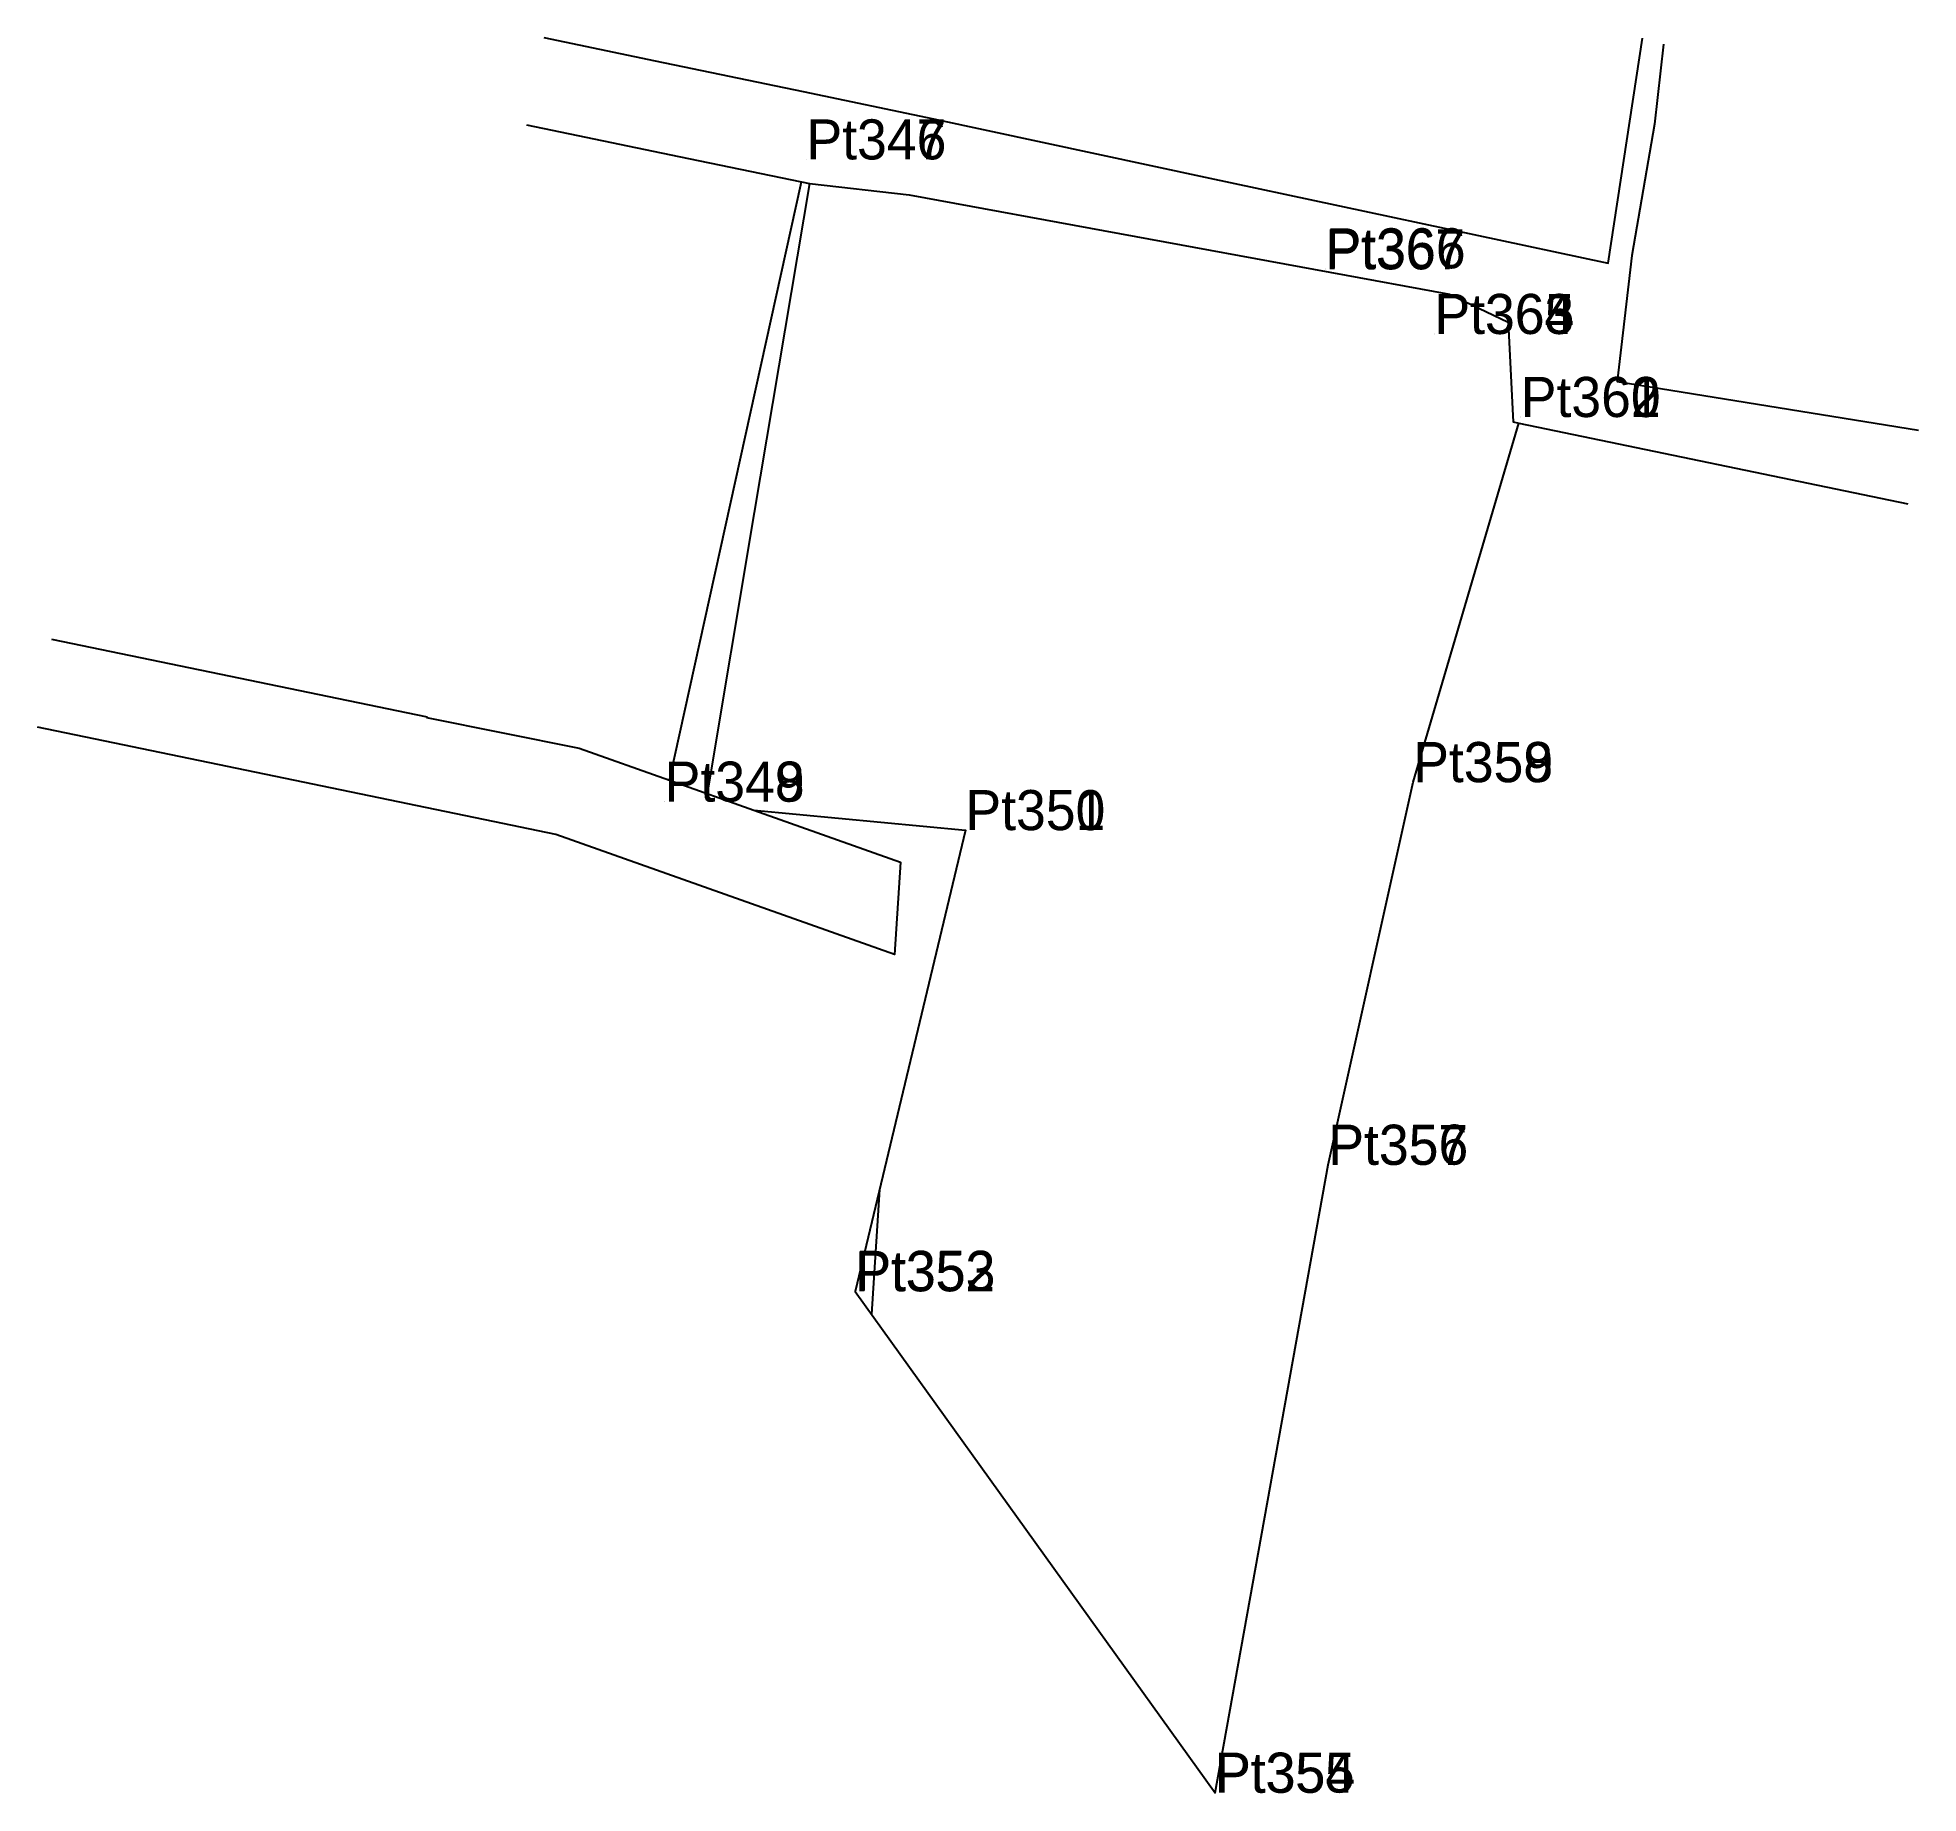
# Model space of a CAD drawing. Extents: x 552269 to 552353.6, y 1839396.7 to 1839475.6.
import ezdxf

# ---------------------------------------------------------------- set-up
doc = ezdxf.new("R2010")
doc.units = 0
for name, color, linetype in [('Level 10', 7, 'Continuous'), ('Level 12', 7, 'Continuous'), ('Level 23', 7, 'Continuous'), ('Level 29', 7, 'Continuous'), ('Level 7', 7, 'Continuous')]:
    doc.layers.add(name, color=color, linetype=linetype)

msp = doc.modelspace()

# ---------------------------------------------------------------- linework, layer by layer
at = {"layer": 'Level 10'}
msp.add_line((552297.456, 1839442.23), (552303.393, 1839469.144), dxfattribs=at)
msp.add_lwpolyline([(552301.244, 1839440.889), (552310.763, 1839439.99), (552305.803, 1839419.243), (552322.002, 1839396.687), (552327.081, 1839424.93), (552330.901, 1839442.152), (552335.658, 1839458.294)], dxfattribs=at)
at = {"layer": 'Level 23'}
for p, q in [((552335.658, 1839458.294), (552353.149, 1839454.657)), ((552269.67, 1839448.58), (552286.56, 1839445.08)), ((552297.456, 1839442.23), (552301.244, 1839440.889))]:
    msp.add_line(p, q, dxfattribs=at)
for points in [[(552291.813, 1839475.633), (552296.82, 1839474.59), (552303.463, 1839473.203), (552309.33, 1839471.978), (552321.55, 1839469.36), (552339.67, 1839465.49), (552341.21, 1839475.61)], [(552342.154, 1839475.339), (552341.75, 1839471.74), (552340.73, 1839465.84), (552340.08, 1839460.17), (552353.618, 1839457.979)], [(552291.03, 1839471.71), (552297.88, 1839470.29), (552303.393, 1839469.144)], [(552303.393, 1839469.144), (552303.75, 1839469.07), (552308.23, 1839468.56), (552327.15, 1839465.087)], [(552327.15, 1839465.087), (552332.53, 1839464.1), (552335.17, 1839462.84), (552335.362, 1839458.928)], [(552335.362, 1839458.928), (552335.39, 1839458.35), (552335.658, 1839458.294)], [(552301.244, 1839440.889), (552307.85, 1839438.55), (552307.58, 1839434.4), (552292.34, 1839439.79), (552289.97, 1839440.29), (552269.043, 1839444.622)], [(552286.53, 1839445.06), (552293.39, 1839443.67), (552297.456, 1839442.23)]]:
    msp.add_lwpolyline(points, dxfattribs=at)
at = {"layer": 'Level 29'}
for p, q in [((552301.27, 1839454.28), (552299.153, 1839441.627)), ((552306.898, 1839423.824), (552306.536, 1839418.222))]:
    msp.add_line(p, q, dxfattribs=at)
msp.add_lwpolyline([(552303.75, 1839469.07), (552301.272, 1839454.276)], dxfattribs=at)
at = {"layer": 'Level 7'}
for p, q in [((552303.616, 1839470.156), (552303.616, 1839470.156)), ((552303.62, 1839470.154), (552303.62, 1839470.154)), ((552326.945, 1839465.209), (552326.945, 1839465.209)), ((552326.97, 1839465.256), (552326.97, 1839465.256)), ((552331.849, 1839462.302), (552331.849, 1839462.302)), ((552331.856, 1839462.305), (552331.856, 1839462.305)), ((552331.861, 1839462.305), (552331.861, 1839462.305)), ((552335.738, 1839458.567), (552335.738, 1839458.567)), ((552335.739, 1839458.572), (552335.739, 1839458.572)), ((552335.739, 1839458.57), (552335.739, 1839458.57)), ((552330.901, 1839442.152), (552330.901, 1839442.152)), ((552330.906, 1839442.143), (552330.906, 1839442.143)), ((552297.243, 1839441.27), (552297.243, 1839441.27)), ((552297.244, 1839441.267), (552297.244, 1839441.267)), ((552310.763, 1839439.99), (552310.763, 1839439.99)), ((552310.767, 1839439.986), (552310.767, 1839439.986)), ((552327.081, 1839424.93), (552327.081, 1839424.93)), ((552327.088, 1839424.94), (552327.088, 1839424.94)), ((552305.803, 1839419.243), (552305.803, 1839419.243)), ((552305.825, 1839419.266), (552305.825, 1839419.266)), ((552321.978, 1839396.696), (552321.978, 1839396.696)), ((552322.002, 1839396.687), (552322.002, 1839396.687))]:
    msp.add_line(p, q, dxfattribs=at)

# ---------------------------------------------------------------- texts
at = {"layer": 'Level 12'}
for s, p in [('Pt347', (552303.616, 1839470.156)), ('Pt346', (552303.62, 1839470.154)), ('Pt367', (552326.945, 1839465.209)), ('Pt366', (552326.97, 1839465.256)), ('Pt363', (552331.849, 1839462.302)), ('Pt364', (552331.856, 1839462.305)), ('Pt365', (552331.861, 1839462.305)), ('Pt360', (552335.738, 1839458.567)), ('Pt361', (552335.739, 1839458.572)), ('Pt362', (552335.739, 1839458.57)), ('Pt358', (552330.901, 1839442.152)), ('Pt359', (552330.906, 1839442.143)), ('Pt348', (552297.243, 1839441.27)), ('Pt349', (552297.244, 1839441.267)), ('Pt351', (552310.763, 1839439.99)), ('Pt350', (552310.767, 1839439.986)), ('Pt357', (552327.081, 1839424.93)), ('Pt356', (552327.088, 1839424.94)), ('Pt352', (552305.803, 1839419.243)), ('Pt353', (552305.825, 1839419.266)), ('Pt355', (552321.978, 1839396.696)), ('Pt354', (552322.002, 1839396.687))]:
    msp.add_text(s, height=1.8, dxfattribs=at).set_placement(p)

doc.saveas('drawing.dxf')
